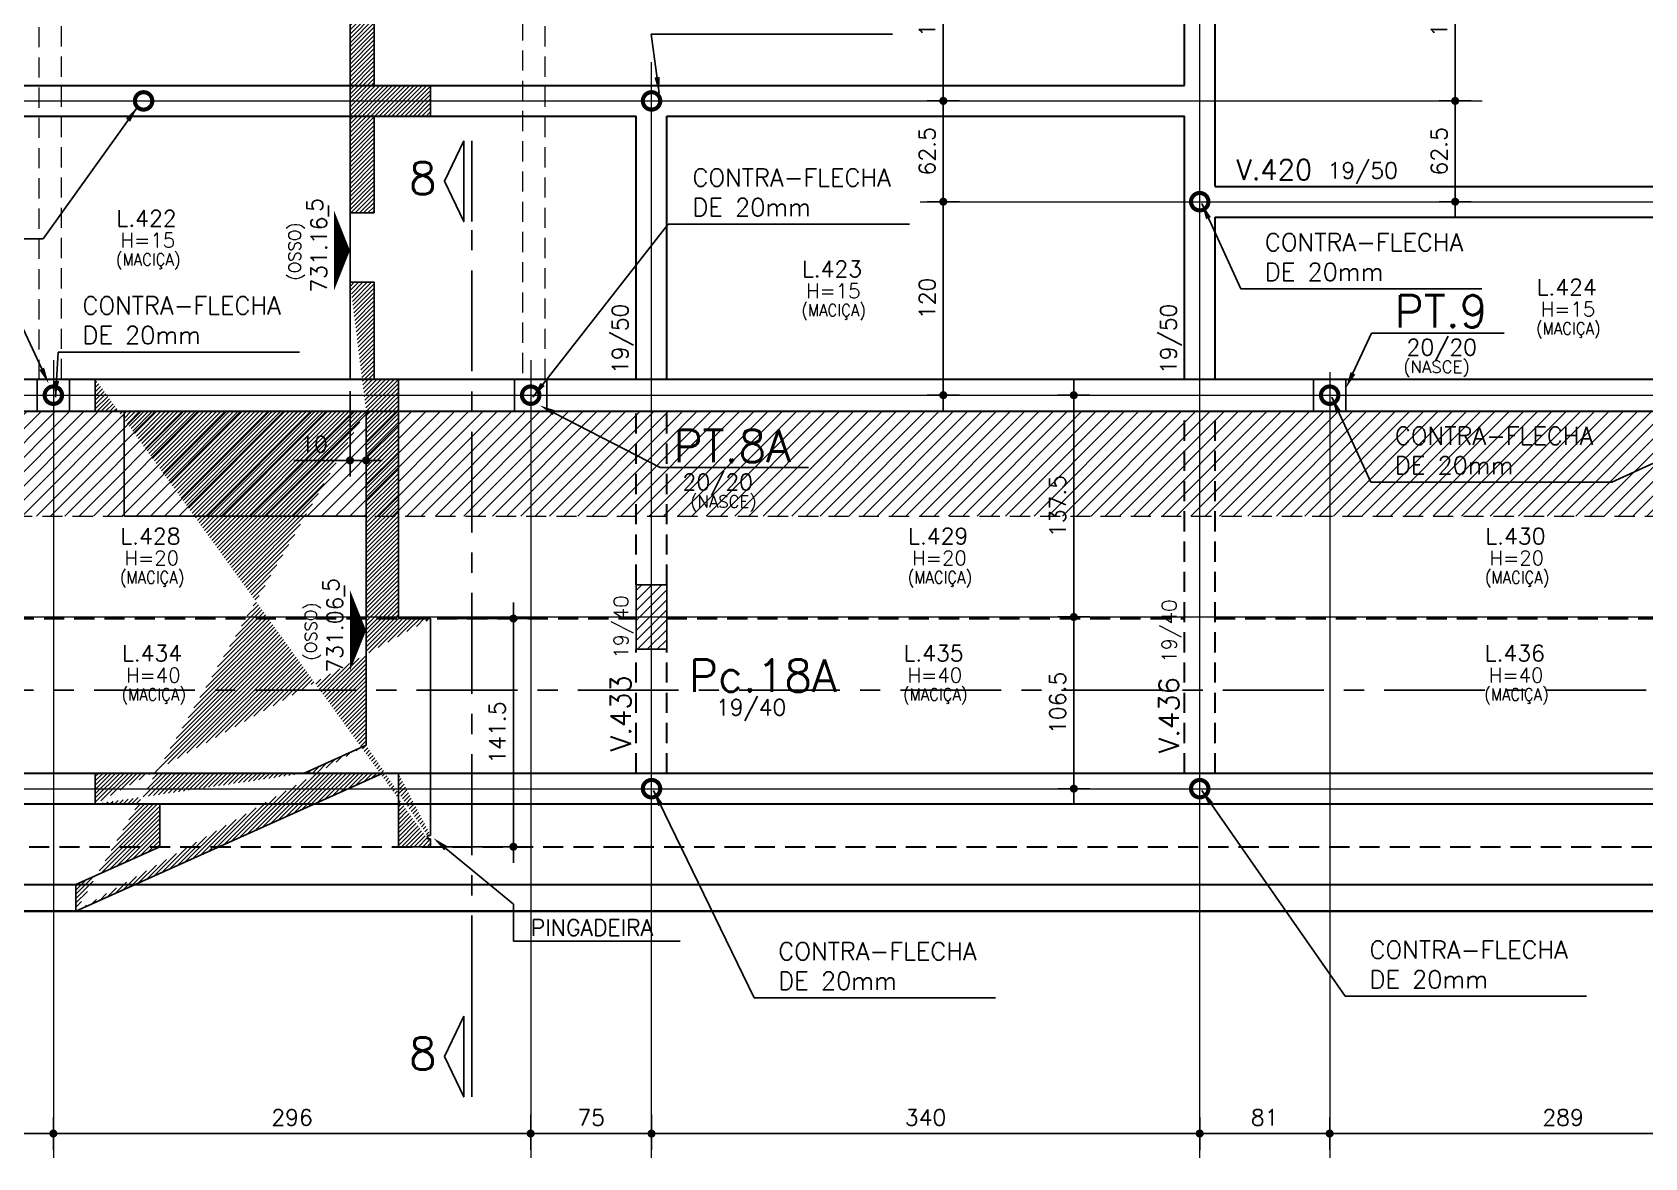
# Model space of a CAD drawing. Header units: inches. Extents: x 17515 to 34518, y -9122 to -4917.
# Drawn here: x 19501 to 20501, y -8263 to -7565 of the extents above; entities that cross this region are included whole.
import ezdxf
from ezdxf.enums import TextEntityAlignment as Align

# ---------------------------------------------------------------- set-up
doc = ezdxf.new("R2010")
doc.units = ezdxf.units.IN
doc.header["$LTSCALE"] = 50
doc.header["$MEASUREMENT"] = 0
doc.linetypes.add('CENTER', pattern=[2, 1.25, -0.25, 0.25, -0.25])
doc.linetypes.add('HIDDEN', pattern=[0.375, 0.25, -0.125])
for name, color, linetype in [('ALVENARIA', 10, 'HIDDEN'), ('CONTRA-FLECHA', 152, 'Continuous'), ('CORTE-FORMA', 1, 'Continuous'), ('COTA', 6, 'Continuous'), ('FO-HACHURA_PILAR-MORRE', 252, 'Continuous'), ('FO-TEXTO-LAJES', 152, 'Continuous'), ('FO-TEXTO-VIGAS', 3, 'Continuous'), ('NIVEL', 3, 'Continuous'), ('P-M', 7, 'Continuous'), ('P-N', 5, 'Continuous'), ('TEXTO', 3, 'Continuous')]:
    doc.layers.add(name, color=color, linetype=linetype)
for name, color, linetype, lineweight in [('FO-Eixos', 150, 'Continuous', 5), ('FO-Textos dos pilares', 3, 'Continuous', 20), ('FO-Vigas', 2, 'Continuous', 30)]:
    doc.layers.add(name, color=color, linetype=linetype, lineweight=lineweight)
doc.styles.add('ROMANS', font='romans.shx')
doc.dimstyles.new('COTA_50', dxfattribs={"dimscale": 5, "dimtxt": 2, "dimasz": 1, "dimexe": 2, "dimexo": 1.5, "dimgap": 1, "dimtad": 1, "dimzin": 12, "dimdsep": 46, "dimtxsty": 'ROMANS', "dimblk1": 'COTA', "dimblk2": 'COTA', "dimsah": 1, "dimcen": -4, "dimdle": 1.5, "dimclrd": 6, "dimclre": 6, "dimclrt": 3, "dimadec": 0, "dimazin": 0, "dimtfac": 1, "dimtofl": 0, "dimtmove": 0, "dimatfit": 3, "dimldrblk": 'COTA', "dimfxl": 1, "dimtolj": 1, "dimtzin": 12, "dimarcsym": 0})
doc.dimstyles.new('NOTA', dxfattribs={"dimscale": 5, "dimtxt": 2, "dimasz": 2, "dimexe": 1.5, "dimexo": 2, "dimgap": 1, "dimtad": 1, "dimdec": 1, "dimzin": 12, "dimdsep": 46, "dimtxsty": 'ROMANS', "dimcen": 0.09, "dimclrd": 8, "dimclre": 8, "dimclrt": 3, "dimadec": 0, "dimazin": 0, "dimtfac": 1, "dimtdec": 1, "dimtofl": 0, "dimtmove": 0, "dimatfit": 3, "dimfxl": 1, "dimtolj": 1, "dimtzin": 12, "dimarcsym": 0})

# ---------------------------------------------------------------- blocks, each defined once
blk = doc.blocks.new('COTA')
at = {"layer": 'COTA'}
for p, q in [((0, -2), (0, 2)), ((2, 0), (-2, 0))]:
    blk.add_line(p, q, dxfattribs=at)
at = {"layer": 'COTA', "const_width": 0.5}
blk.add_lwpolyline([(-0.25, 0, 1), (0.25, 0, 1)], format="xyb", close=True, dxfattribs=at)
blk = doc.blocks.new('*D8')
at = {"layer": 'COTA', "color": 6, "lineweight": -2, "transparency": 16777216}
for p, q in [((19698.4, -7787.15), (19698.4, -7840.09)), ((19708.4, -7825.54), (19708.4, -7820.09)), ((19693.4, -7830.09), (19663.64, -7830.09)), ((19713.4, -7830.09), (19718.4, -7830.09))]:
    blk.add_line(p, q, dxfattribs=at)
at = {"layer": 'Defpoints', "color": 0, "transparency": 16777216}
for p in [(19698.4, -7779.65), (19698.4, -7830.09), (19708.4, -7833.04)]:
    blk.add_point(p, dxfattribs=at)
at = {"layer": 'COTA', "color": 6, "lineweight": -2, "transparency": 16777216, "xscale": 5, "yscale": 5, "zscale": 5}
blk.add_blockref('COTA', (19698.4, -7830.09), dxfattribs=at)
at = {"layer": 'COTA', "color": 6, "lineweight": -2, "transparency": 16777216, "xscale": 5, "yscale": 5, "zscale": 5, "rotation": 180}
blk.add_blockref('COTA', (19708.4, -7830.09), dxfattribs=at)
at = {"layer": 'COTA', "color": 3, "transparency": 16777216, "insert": (19676.02, -7820.09), "char_height": 10, "attachment_point": 5, "style": 'ROMANS'}
blk.add_mtext('\\A1;10', dxfattribs=at)
blk = doc.blocks.new('*D51')
at = {"layer": 'COTA', "color": 6, "lineweight": -2, "transparency": 16777216}
for p, q in [((20069.99, -7502.15), (20056.32, -7502.15)), ((20066.32, -7507.15), (20066.32, -7602.15)), ((20069.99, -7607.15), (20056.32, -7607.15))]:
    blk.add_line(p, q, dxfattribs=at)
at = {"layer": 'Defpoints', "color": 0, "transparency": 16777216}
for p in [(20077.49, -7502.15), (20066.32, -7607.15), (20077.49, -7607.15)]:
    blk.add_point(p, dxfattribs=at)
at = {"layer": 'COTA', "color": 6, "lineweight": -2, "transparency": 16777216, "xscale": 5, "yscale": 5, "zscale": 5}
for p, rotation in [((20066.32, -7502.15), 90), ((20066.32, -7607.15), 270)]:
    blk.add_blockref('COTA', p, dxfattribs=dict(at, rotation=rotation))
at = {"layer": 'COTA', "color": 3, "transparency": 16777216, "insert": (20056.32, -7554.65), "char_height": 10, "attachment_point": 5, "rotation": 90, "style": 'ROMANS'}
blk.add_mtext('\\A1;105', dxfattribs=at)
blk = doc.blocks.new('*D52')
at = {"layer": 'COTA', "color": 6, "lineweight": -2, "transparency": 16777216}
for p, q in [((20380.75, -7607.15), (20393.76, -7607.15)), ((20383.76, -7664.65), (20383.76, -7612.15)), ((20380.75, -7669.65), (20393.76, -7669.65))]:
    blk.add_line(p, q, dxfattribs=at)
at = {"layer": 'Defpoints', "color": 0, "transparency": 16777216}
for p in [(20373.25, -7607.15), (20383.76, -7607.15), (20373.25, -7669.65)]:
    blk.add_point(p, dxfattribs=at)
at = {"layer": 'COTA', "color": 6, "lineweight": -2, "transparency": 16777216, "xscale": 5, "yscale": 5, "zscale": 5}
for p, rotation in [((20383.76, -7607.15), 90), ((20383.76, -7669.65), 270)]:
    blk.add_blockref('COTA', p, dxfattribs=dict(at, rotation=rotation))
at = {"layer": 'COTA', "color": 3, "transparency": 16777216, "insert": (20373.76, -7638.4), "char_height": 10, "attachment_point": 5, "rotation": 90, "style": 'ROMANS'}
blk.add_mtext('\\A1;62.5', dxfattribs=at)
blk = doc.blocks.new('*D53')
at = {"layer": 'COTA', "color": 6, "lineweight": -2, "transparency": 16777216}
for p, q in [((20376.97, -7502.15), (20393.76, -7502.15)), ((20383.76, -7602.15), (20383.76, -7507.15)), ((20376.97, -7607.15), (20393.76, -7607.15))]:
    blk.add_line(p, q, dxfattribs=at)
at = {"layer": 'Defpoints', "color": 0, "transparency": 16777216}
for p in [(20369.47, -7502.15), (20383.76, -7502.15), (20369.47, -7607.15)]:
    blk.add_point(p, dxfattribs=at)
at = {"layer": 'COTA', "color": 6, "lineweight": -2, "transparency": 16777216, "xscale": 5, "yscale": 5, "zscale": 5}
for p, rotation in [((20383.76, -7502.15), 90), ((20383.76, -7607.15), 270)]:
    blk.add_blockref('COTA', p, dxfattribs=dict(at, rotation=rotation))
at = {"layer": 'COTA', "color": 3, "transparency": 16777216, "insert": (20373.76, -7554.65), "char_height": 10, "attachment_point": 5, "rotation": 90, "style": 'ROMANS'}
blk.add_mtext('\\A1;105', dxfattribs=at)
blk = doc.blocks.new('*D60')
at = {"layer": 'COTA', "color": 6, "lineweight": -2, "transparency": 16777216}
for p, q in [((19255.4, -8240.64), (19255.4, -8257.52)), ((19260.4, -8247.52), (19509.43, -8247.52)), ((19514.43, -8240.64), (19514.43, -8257.52))]:
    blk.add_line(p, q, dxfattribs=at)
at = {"layer": 'Defpoints', "color": 0, "transparency": 16777216}
for p in [(19255.4, -8233.14), (19514.43, -8233.14), (19514.43, -8247.52)]:
    blk.add_point(p, dxfattribs=at)
at = {"layer": 'COTA', "color": 6, "lineweight": -2, "transparency": 16777216, "xscale": 5, "yscale": 5, "zscale": 5, "rotation": 180}
blk.add_blockref('COTA', (19255.4, -8247.52), dxfattribs=at)
at = {"layer": 'COTA', "color": 6, "lineweight": -2, "transparency": 16777216, "xscale": 5, "yscale": 5, "zscale": 5}
blk.add_blockref('COTA', (19514.43, -8247.52), dxfattribs=at)
at = {"layer": 'COTA', "color": 3, "transparency": 16777216, "insert": (19384.92, -8237.52), "char_height": 10, "attachment_point": 5, "style": 'ROMANS'}
blk.add_mtext('\\A1;259', dxfattribs=at)
blk = doc.blocks.new('*D61')
at = {"layer": 'COTA', "color": 6, "lineweight": -2, "transparency": 16777216}
for p, q in [((19514.43, -8241.56), (19514.43, -8257.52)), ((19519.43, -8247.52), (19805.43, -8247.52)), ((19810.43, -8241.56), (19810.43, -8257.52))]:
    blk.add_line(p, q, dxfattribs=at)
at = {"layer": 'Defpoints', "color": 0, "transparency": 16777216}
for p in [(19514.43, -8234.06), (19810.43, -8234.06), (19810.43, -8247.52)]:
    blk.add_point(p, dxfattribs=at)
at = {"layer": 'COTA', "color": 6, "lineweight": -2, "transparency": 16777216, "xscale": 5, "yscale": 5, "zscale": 5, "rotation": 180}
blk.add_blockref('COTA', (19514.43, -8247.52), dxfattribs=at)
at = {"layer": 'COTA', "color": 6, "lineweight": -2, "transparency": 16777216, "xscale": 5, "yscale": 5, "zscale": 5}
blk.add_blockref('COTA', (19810.43, -8247.52), dxfattribs=at)
at = {"layer": 'COTA', "color": 3, "transparency": 16777216, "insert": (19662.43, -8237.52), "char_height": 10, "attachment_point": 5, "style": 'ROMANS'}
blk.add_mtext('\\A1;296', dxfattribs=at)
blk = doc.blocks.new('*D62')
at = {"layer": 'COTA', "color": 6, "lineweight": -2, "transparency": 16777216}
for p, q in [((19885.38, -8241.98), (19885.38, -8257.52)), ((19890.38, -8247.52), (20220.33, -8247.52)), ((20225.33, -8241.98), (20225.33, -8257.52))]:
    blk.add_line(p, q, dxfattribs=at)
at = {"layer": 'Defpoints', "color": 0, "transparency": 16777216}
for p in [(19885.38, -8234.48), (20225.33, -8234.48), (20225.33, -8247.52)]:
    blk.add_point(p, dxfattribs=at)
at = {"layer": 'COTA', "color": 6, "lineweight": -2, "transparency": 16777216, "xscale": 5, "yscale": 5, "zscale": 5, "rotation": 180}
blk.add_blockref('COTA', (19885.38, -8247.52), dxfattribs=at)
at = {"layer": 'COTA', "color": 6, "lineweight": -2, "transparency": 16777216, "xscale": 5, "yscale": 5, "zscale": 5}
blk.add_blockref('COTA', (20225.33, -8247.52), dxfattribs=at)
at = {"layer": 'COTA', "color": 3, "transparency": 16777216, "insert": (20055.36, -8237.52), "char_height": 10, "attachment_point": 5, "style": 'ROMANS'}
blk.add_mtext('\\A1;340', dxfattribs=at)
blk = doc.blocks.new('*D63')
at = {"layer": 'COTA', "color": 6, "lineweight": -2, "transparency": 16777216}
for p, q in [((20225.33, -8241.98), (20225.33, -8257.52)), ((20230.33, -8247.52), (20300.93, -8247.52)), ((20305.93, -8240.02), (20305.93, -8257.52))]:
    blk.add_line(p, q, dxfattribs=at)
at = {"layer": 'Defpoints', "color": 0, "transparency": 16777216}
for p in [(20225.33, -8234.48), (20305.93, -8232.52), (20305.93, -8247.52)]:
    blk.add_point(p, dxfattribs=at)
at = {"layer": 'COTA', "color": 6, "lineweight": -2, "transparency": 16777216, "xscale": 5, "yscale": 5, "zscale": 5, "rotation": 180}
blk.add_blockref('COTA', (20225.33, -8247.52), dxfattribs=at)
at = {"layer": 'COTA', "color": 6, "lineweight": -2, "transparency": 16777216, "xscale": 5, "yscale": 5, "zscale": 5}
blk.add_blockref('COTA', (20305.93, -8247.52), dxfattribs=at)
at = {"layer": 'COTA', "color": 3, "transparency": 16777216, "insert": (20265.63, -8237.52), "char_height": 10, "attachment_point": 5, "style": 'ROMANS'}
blk.add_mtext('\\A1;81', dxfattribs=at)
blk = doc.blocks.new('*D64')
at = {"layer": 'COTA', "color": 6, "lineweight": -2, "transparency": 16777216}
for p, q in [((20305.93, -8240.02), (20305.93, -8257.52)), ((20310.93, -8247.52), (20590.4, -8247.52)), ((20595.4, -8240.36), (20595.4, -8257.52))]:
    blk.add_line(p, q, dxfattribs=at)
at = {"layer": 'Defpoints', "color": 0, "transparency": 16777216}
for p in [(20305.93, -8232.52), (20595.4, -8232.86), (20595.4, -8247.52)]:
    blk.add_point(p, dxfattribs=at)
at = {"layer": 'COTA', "color": 6, "lineweight": -2, "transparency": 16777216, "xscale": 5, "yscale": 5, "zscale": 5, "rotation": 180}
blk.add_blockref('COTA', (20305.93, -8247.52), dxfattribs=at)
at = {"layer": 'COTA', "color": 6, "lineweight": -2, "transparency": 16777216, "xscale": 5, "yscale": 5, "zscale": 5}
blk.add_blockref('COTA', (20595.4, -8247.52), dxfattribs=at)
at = {"layer": 'COTA', "color": 3, "transparency": 16777216, "insert": (20450.67, -8237.52), "char_height": 10, "attachment_point": 5, "style": 'ROMANS'}
blk.add_mtext('\\A1;289', dxfattribs=at)
blk = doc.blocks.new('*D102')
at = {"layer": 'COTA', "color": 6, "lineweight": -2, "transparency": 16777216}
for p, q in [((20073.98, -7607.15), (20056.32, -7607.15)), ((20066.32, -7612.15), (20066.32, -7664.65)), ((20073.98, -7669.65), (20056.32, -7669.65))]:
    blk.add_line(p, q, dxfattribs=at)
at = {"layer": 'Defpoints', "color": 0, "transparency": 16777216}
for p in [(20081.48, -7607.15), (20066.32, -7669.65), (20081.48, -7669.65)]:
    blk.add_point(p, dxfattribs=at)
at = {"layer": 'COTA', "color": 6, "lineweight": -2, "transparency": 16777216, "xscale": 5, "yscale": 5, "zscale": 5}
for p, rotation in [((20066.32, -7607.15), 90), ((20066.32, -7669.65), 270)]:
    blk.add_blockref('COTA', p, dxfattribs=dict(at, rotation=rotation))
at = {"layer": 'COTA', "color": 3, "transparency": 16777216, "insert": (20056.32, -7638.4), "char_height": 10, "attachment_point": 5, "rotation": 90, "style": 'ROMANS'}
blk.add_mtext('\\A1;62.5', dxfattribs=at)
blk = doc.blocks.new('*D103')
at = {"layer": 'COTA', "color": 6, "lineweight": -2, "transparency": 16777216}
for p, q in [((20072.91, -7669.65), (20056.32, -7669.65)), ((20066.32, -7674.65), (20066.32, -7784.65)), ((20072.91, -7789.65), (20056.32, -7789.65))]:
    blk.add_line(p, q, dxfattribs=at)
at = {"layer": 'Defpoints', "color": 0, "transparency": 16777216}
for p in [(20080.41, -7669.65), (20066.32, -7789.65), (20080.41, -7789.65)]:
    blk.add_point(p, dxfattribs=at)
at = {"layer": 'COTA', "color": 6, "lineweight": -2, "transparency": 16777216, "xscale": 5, "yscale": 5, "zscale": 5}
for p, rotation in [((20066.32, -7669.65), 90), ((20066.32, -7789.65), 270)]:
    blk.add_blockref('COTA', p, dxfattribs=dict(at, rotation=rotation))
at = {"layer": 'COTA', "color": 3, "transparency": 16777216, "insert": (20056.32, -7729.65), "char_height": 10, "attachment_point": 5, "rotation": 90, "style": 'ROMANS'}
blk.add_mtext('\\A1;120', dxfattribs=at)
blk = doc.blocks.new('*D158')
at = {"layer": 'COTA', "color": 6, "lineweight": -2, "transparency": 16777216}
for p, q in [((20151.52, -7789.65), (20137.25, -7789.65)), ((20147.25, -7794.65), (20147.25, -7922.19)), ((20151.52, -7927.19), (20137.25, -7927.19))]:
    blk.add_line(p, q, dxfattribs=at)
at = {"layer": 'Defpoints', "color": 0, "transparency": 16777216}
for p in [(20159.02, -7789.65), (20147.25, -7927.19), (20159.02, -7927.19)]:
    blk.add_point(p, dxfattribs=at)
at = {"layer": 'COTA', "color": 6, "lineweight": -2, "transparency": 16777216, "xscale": 5, "yscale": 5, "zscale": 5}
for p, rotation in [((20147.25, -7789.65), 90), ((20147.25, -7927.19), 270)]:
    blk.add_blockref('COTA', p, dxfattribs=dict(at, rotation=rotation))
at = {"layer": 'COTA', "color": 3, "transparency": 16777216, "insert": (20137.25, -7858.42), "char_height": 10, "attachment_point": 5, "rotation": 90, "style": 'ROMANS'}
blk.add_mtext('\\A1;137.5', dxfattribs=at)
blk = doc.blocks.new('*D159')
at = {"layer": 'COTA', "color": 6, "lineweight": -2, "transparency": 16777216}
for p, q in [((20147.99, -7927.19), (20137.25, -7927.19)), ((20147.25, -7932.19), (20147.25, -8028.65)), ((20147.99, -8033.65), (20137.25, -8033.65))]:
    blk.add_line(p, q, dxfattribs=at)
at = {"layer": 'Defpoints', "color": 0, "transparency": 16777216}
for p in [(20155.49, -7927.19), (20147.25, -8033.65), (20155.49, -8033.65)]:
    blk.add_point(p, dxfattribs=at)
at = {"layer": 'COTA', "color": 6, "lineweight": -2, "transparency": 16777216, "xscale": 5, "yscale": 5, "zscale": 5}
for p, rotation in [((20147.25, -7927.19), 90), ((20147.25, -8033.65), 270)]:
    blk.add_blockref('COTA', p, dxfattribs=dict(at, rotation=rotation))
at = {"layer": 'COTA', "color": 3, "transparency": 16777216, "insert": (20137.25, -7980.42), "char_height": 10, "attachment_point": 5, "rotation": 90, "style": 'ROMANS'}
blk.add_mtext('\\A1;106.5', dxfattribs=at)
blk = doc.blocks.new('*D239')
at = {"layer": 'COTA', "color": 6, "lineweight": -2, "transparency": 16777216}
for p, q in [((19810.43, -8235.68), (19810.43, -8257.52)), ((19885.38, -8235.68), (19885.38, -8257.52)), ((19815.43, -8247.52), (19880.38, -8247.52))]:
    blk.add_line(p, q, dxfattribs=at)
at = {"layer": 'Defpoints', "color": 0, "transparency": 16777216}
for p in [(19810.43, -8228.18), (19885.38, -8228.18), (19885.38, -8247.52)]:
    blk.add_point(p, dxfattribs=at)
at = {"layer": 'COTA', "color": 6, "lineweight": -2, "transparency": 16777216, "xscale": 5, "yscale": 5, "zscale": 5, "rotation": 180}
blk.add_blockref('COTA', (19810.43, -8247.52), dxfattribs=at)
at = {"layer": 'COTA', "color": 6, "lineweight": -2, "transparency": 16777216, "xscale": 5, "yscale": 5, "zscale": 5}
blk.add_blockref('COTA', (19885.38, -8247.52), dxfattribs=at)
at = {"layer": 'COTA', "color": 3, "transparency": 16777216, "insert": (19847.91, -8237.52), "char_height": 10, "attachment_point": 5, "style": 'ROMANS'}
blk.add_mtext('\\A1;75', dxfattribs=at)
blk = doc.blocks.new('*D508')
at = {"color": 6, "lineweight": -2, "transparency": 16777216}
for p, q in [((19755.9, -7928.15), (19809.72, -7928.15)), ((19799.72, -8064.65), (19799.72, -7933.15)), ((19755.9, -8069.65), (19809.72, -8069.65))]:
    blk.add_line(p, q, dxfattribs=at)
at = {"layer": 'Defpoints', "color": 0, "transparency": 16777216}
for p in [(19748.4, -7928.15), (19799.72, -7928.15), (19748.4, -8069.65)]:
    blk.add_point(p, dxfattribs=at)
at = {"color": 6, "lineweight": -2, "transparency": 16777216, "xscale": 5, "yscale": 5, "zscale": 5}
for p, rotation in [((19799.72, -7928.15), 90), ((19799.72, -8069.65), 270)]:
    blk.add_blockref('COTA', p, dxfattribs=dict(at, rotation=rotation))
at = {"color": 3, "transparency": 16777216, "insert": (19789.72, -7998.9), "char_height": 10, "attachment_point": 5, "rotation": 90, "style": 'ROMANS'}
blk.add_mtext('\\A1;141.5', dxfattribs=at)

msp = doc.modelspace()

# ---------------------------------------------------------------- hatches: boundary and pattern name
at = {"layer": 'CORTE-FORMA'}
h = msp.add_hatch(dxfattribs=at)
h.set_pattern_fill('ANSI31', color=70, scale=15)
h.set_pattern_definition([(45, (31.7114, 0), (-1.32582521, 1.32582521), [])])
h.paths.add_polyline_path([(19698.399, -7676.65), (19713.399, -7676.65), (19713.399, -7616.65), (19748.399, -7616.65), (19748.399, -7597.65), (19713.399, -7597.65), (19713.399, -7537.65), (19698.399, -7537.65)])
h = msp.add_hatch(dxfattribs=at)
h.set_pattern_fill('ANSI31', color=70, scale=15)
edge = h.paths.add_edge_path()
edge.add_line((19728.399, -7928.15), (19748.399, -7928.15))
edge.add_line((19540.399, -8043.15), (19580.399, -8043.15))
edge.add_line((19718.247, -8024.15), (19728.399, -8024.15))
edge.add_line((19540.399, -8024.15), (19669.51, -8024.15))
edge.add_line((19540.399, -8043.15), (19540.399, -8024.15))
edge.add_line((19669.51, -8024.15), (19708.399, -8006.65))
edge.add_line((19528.399, -8109.582), (19718.247, -8024.15))
edge.add_line((19580.399, -8043.15), (19580.399, -8069.733))
edge.add_line((19528.399, -8093.133), (19580.399, -8069.733))
edge.add_line((19528.399, -8093.133), (19528.399, -8109.582))
edge.add_line((19728.399, -7779.65), (19728.399, -7928.15))
edge.add_line((19708.399, -7799.65), (19708.399, -8006.65))
edge.add_line((19746.399, -8062.733), (19746.399, -8064.733))
edge.add_line((19748.399, -8064.733), (19748.399, -8069.651))
edge.add_line((19748.399, -7928.15), (19748.399, -8062.733))
edge.add_line((19728.399, -8024.15), (19728.399, -8069.651))
edge.add_line((19728.399, -8069.651), (19748.399, -8069.651))
edge.add_line((19748.399, -8062.733), (19746.399, -8062.733))
edge.add_line((19748.399, -8064.733), (19746.399, -8064.733))
edge.add_line((19540.399, -7779.65), (19698.399, -7779.65))
edge.add_line((19540.399, -7779.65), (19540.399, -7799.65))
edge.add_line((19540.399, -7799.65), (19708.399, -7799.65))
edge.add_line((19698.399, -7719.65), (19698.399, -7779.65))
edge.add_line((19713.399, -7779.65), (19728.399, -7779.65))
edge.add_line((19713.399, -7719.65), (19713.399, -7779.65))
edge.add_line((19698.399, -7719.65), (19713.399, -7719.65))
h = msp.add_hatch(dxfattribs=at)
h.set_pattern_fill('ANSI31', color=40, scale=50)
h.set_pattern_definition([(45, (0, 1640.526), (-4.4194174, 4.4194174), [])])
h.paths.add_polyline_path([(21123.399, -7799.65), (18551.433, -7799.65), (18551.433, -7864.65), (21051.349, -7864.65), (21051.349, -8024.15), (21123.399, -8024.15)])
at = {"layer": 'FO-HACHURA_PILAR-MORRE'}
h = msp.add_hatch(dxfattribs=at)
h.set_pattern_fill('ANSI31', color=256, scale=35)
h.paths.add_polyline_path([(19894.883, -7907.187), (19885.383, -7907.187), (19875.883, -7907.187), (19875.883, -7927.187), (19875.883, -7947.187), (19885.383, -7947.187), (19894.883, -7947.187), (19894.883, -7927.187)])

# ---------------------------------------------------------------- linework, layer by layer
at = {"layer": 'ALVENARIA', "lineweight": 5}
for p, q in [((19505.433, -7542.65), (19505.433, -7779.65)), ((19819.433, -7779.65), (19819.433, -7542.65)), ((19519.433, -7779.65), (19519.433, -7556.65)), ((19805.433, -7557.15), (19805.433, -7779.65)), ((18551.349, -7864.65), (21051.349, -7864.65))]:
    msp.add_line(p, q, dxfattribs=at)
at = {"layer": 'CONTRA-FLECHA', "linetype": 'Continuous', "const_width": 2.56}
for points in [[(19566.572, -7610.969, 1), (19574.209, -7603.332, 1)], [(19881.564, -7610.969, 1), (19889.201, -7603.332, 1)], [(20221.514, -7673.469, 1), (20229.151, -7665.832, 1)], [(19510.614, -7793.469, 1), (19518.251, -7785.832, 1)], [(19806.614, -7793.469, 1), (19814.251, -7785.832, 1)], [(20302.114, -7793.469, 1), (20309.751, -7785.832, 1)], [(19881.564, -8037.469, 1), (19889.201, -8029.832, 1)], [(20221.514, -8037.469, 1), (20229.151, -8029.832, 1)]]:
    msp.add_lwpolyline(points, format="xyb", close=True, dxfattribs=at)
at = {"layer": 'CORTE-FORMA'}
for p, q in [((19698.399, -7537.65), (19698.399, -7676.65)), ((19713.399, -7537.65), (19713.399, -7597.65)), ((19713.399, -7597.65), (19748.399, -7597.65)), ((19748.399, -7597.65), (19748.399, -7616.65)), ((19713.399, -7616.65), (19713.399, -7676.65)), ((19713.399, -7616.65), (19748.399, -7616.65)), ((19698.399, -7719.65), (19698.399, -7779.65)), ((19713.399, -7719.65), (19713.399, -7779.65)), ((19540.399, -7779.65), (19540.399, -7799.65)), ((19540.399, -7779.65), (19698.399, -7779.65)), ((19713.399, -7779.65), (19728.399, -7779.65)), ((19728.399, -7779.65), (19728.399, -7928.15)), ((19540.399, -7799.65), (19708.399, -7799.65)), ((19708.399, -7799.65), (19708.399, -8006.65)), ((19728.399, -7928.15), (19748.399, -7928.15)), ((19748.399, -7928.15), (19748.399, -8062.733)), ((19669.51, -8024.15), (19708.399, -8006.65)), ((19528.399, -8109.582), (19718.247, -8024.15)), ((19540.399, -8043.15), (19540.399, -8024.15)), ((19540.399, -8024.15), (19669.51, -8024.15)), ((19718.247, -8024.15), (19728.399, -8024.15)), ((19728.399, -8024.15), (19728.399, -8069.651)), ((19540.399, -8043.15), (19580.399, -8043.15)), ((19580.399, -8043.15), (19580.399, -8069.733)), ((19728.399, -8069.651), (19748.399, -8069.651)), ((19748.399, -8062.733), (19746.399, -8062.733)), ((19746.399, -8062.733), (19746.399, -8064.733)), ((19748.399, -8064.733), (19746.399, -8064.733)), ((19748.399, -8064.733), (19748.399, -8069.651)), ((19528.399, -8093.133), (19580.399, -8069.733)), ((19528.399, -8093.133), (19528.399, -8109.582))]:
    msp.add_line(p, q, dxfattribs=at)
at = {"layer": 'CORTE-FORMA', "color": 70}
for p, q in [((19698.399, -7676.65), (19713.399, -7676.65)), ((19698.399, -7719.65), (19713.399, -7719.65))]:
    msp.add_line(p, q, dxfattribs=at)
at = {"layer": 'CORTE-FORMA', "color": 8}
msp.add_line((19698.399, -7676.65), (19698.399, -7719.65), dxfattribs=at)
at = {"layer": 'CORTE-FORMA', "color": 4}
for p, q in [((19558.399, -7799.65), (19558.399, -7864.65)), ((19558.399, -7864.65), (19708.399, -7864.65))]:
    msp.add_line(p, q, dxfattribs=at)
at = {"layer": 'COTA', "color": 8}
for p, q in [((19507.233, -7773.345), (19495.622, -7748.538)), ((20320.335, -7776.067), (20331.946, -7751.261)), ((20331.946, -7751.261), (20414.188, -7751.261)), ((19824.874, -7800.513), (19890.729, -7834.445)), ((19890.729, -7834.445), (19982.747, -7834.445))]:
    msp.add_line(p, q, dxfattribs=at)
at = {"layer": 'COTA'}
msp.add_line((19728.399, -7928.15), (19748.399, -7928.15), dxfattribs=at)
at = {"layer": 'COTA', "color": 8}
for points in [[(19508.743, -7772.638), (19511.473, -7782.402), (19505.724, -7774.051)], [(20318.825, -7775.361), (20316.095, -7785.124), (20321.844, -7776.774)], [(19824.111, -7801.994), (19815.985, -7795.933), (19825.637, -7799.031)]]:
    msp.add_solid(points, dxfattribs=at)
at = {"layer": 'FO-Eixos'}
for p, q in [((20225.333, -8262.516), (20225.333, -7483.682)), ((19885.383, -8262.516), (19885.383, -7583.121)), ((18477.441, -7607.15), (20400.432, -7607.15)), ((20051.992, -7669.65), (21357.083, -7669.65)), ((19514.433, -7767.894), (19514.433, -8262.516)), ((19810.433, -7767.893), (19810.433, -8262.516)), ((20305.933, -7775.36), (20305.933, -8262.516)), ((18061.565, -7789.65), (21357.083, -7789.65)), ((19143.955, -7927.187), (21025.159, -7927.187)), ((18061.565, -8033.65), (21357.083, -8033.65))]:
    msp.add_line(p, q, dxfattribs=at)
at = {"layer": 'FO-Vigas'}
for p, q in [((20215.833, -7597.65), (20215.833, -7511.65)), ((20234.833, -7660.15), (20234.833, -7511.65)), ((19264.899, -7597.65), (20215.833, -7597.65)), ((19264.899, -7616.65), (19875.883, -7616.65)), ((19875.883, -7779.65), (19875.883, -7616.65)), ((19894.883, -7616.65), (20215.833, -7616.65)), ((19894.883, -7779.65), (19894.883, -7616.65)), ((20215.833, -7779.65), (20215.833, -7616.65)), ((20234.833, -7660.15), (20585.899, -7660.15)), ((20234.833, -7679.15), (20585.899, -7679.15)), ((20234.833, -7779.65), (20234.833, -7679.15)), ((19021.932, -7779.65), (21183.399, -7779.65)), ((18302.075, -7799.65), (21123.399, -7799.65)), ((21123.399, -8024.15), (18302.075, -8024.15)), ((18302.075, -8043.15), (21123.399, -8043.15)), ((18242.075, -8093.133), (21183.399, -8093.133)), ((18242.075, -8109.582), (21153.399, -8109.582)), ((21183.399, -8109.582), (18272.814, -8109.582))]:
    msp.add_line(p, q, dxfattribs=at)
at = {"layer": 'FO-Vigas', "linetype": 'HIDDEN'}
for p, q in [((19875.883, -7907.187), (19875.883, -7799.65)), ((19894.883, -7907.187), (19894.883, -7799.65)), ((20215.833, -8024.15), (20215.833, -7799.65)), ((20234.833, -8024.15), (20234.833, -7799.65)), ((19264.899, -7928.15), (19875.849, -7928.15)), ((19894.849, -7928.15), (20215.833, -7928.15)), ((20234.799, -7928.15), (20585.989, -7928.15)), ((19875.883, -8024.15), (19875.883, -7947.15)), ((19894.883, -8024.15), (19894.883, -7947.15)), ((18861.899, -8069.651), (21020.933, -8069.651))]:
    msp.add_line(p, q, dxfattribs=at)
at = {"layer": 'NIVEL', "color": 1}
for points in [[(19698.399, -7699.917, 0, 50, 0), (19688.399, -7699.917, 50, 50, 0)], [(19708.399, -7935.576, 0, 50, 0), (19698.399, -7935.576, 50, 50, 0)]]:
    msp.add_lwpolyline(points, format="xyseb", dxfattribs=at)
at = {"layer": 'P-M'}
msp.add_lwpolyline([(19894.883, -7907.187), (19885.383, -7907.187), (19875.883, -7907.187), (19875.883, -7927.187), (19875.883, -7947.187), (19885.383, -7947.187), (19894.883, -7947.187), (19894.883, -7927.187), (19894.883, -7907.187)], close=True, dxfattribs=at)
at = {"layer": 'P-N'}
for points in [[(19524.433, -7799.65), (19524.433, -7779.65), (19504.433, -7779.65), (19504.433, -7799.65)], [(19820.433, -7799.65), (19820.433, -7779.65), (19800.433, -7779.65), (19800.433, -7799.65)], [(20315.933, -7799.65), (20315.933, -7779.65), (20295.933, -7779.65), (20295.933, -7799.65)]]:
    msp.add_lwpolyline(points, close=True, dxfattribs=at)
at = {"layer": 'TEXTO', "color": 3}
for p, q in [((19773.952, -7681.974), (19773.952, -7631.974)), ((19773.952, -8224.793), (19773.952, -8174.793))]:
    msp.add_line(p, q, dxfattribs=at)
at = {"layer": 'TEXTO', "color": 8, "linetype": 'CENTER'}
for p, q in [((19773.952, -8174.793), (19773.952, -7681.974)), ((18139.707, -7972.633), (21263.787, -7972.633))]:
    msp.add_line(p, q, dxfattribs=at)
at = {"layer": 'TEXTO', "color": 8}
for p, q in [((19757.869, -8070.658), (19799.834, -8105.251)), ((19799.834, -8128.139), (19799.834, -8105.251)), ((19799.834, -8128.139), (19903.207, -8128.139))]:
    msp.add_line(p, q, dxfattribs=at)
at = {"layer": 'TEXTO', "color": 3}
for points in [[(19768.952, -7631.974), (19768.952, -7681.974), (19756.952, -7656.974), (19768.952, -7631.974)], [(19768.952, -8174.793), (19768.952, -8224.793), (19756.952, -8199.793), (19768.952, -8174.793)]]:
    msp.add_lwpolyline(points, dxfattribs=at)
at = {"layer": 'TEXTO', "color": 8}
msp.add_solid([(19756.808, -8071.944), (19758.929, -8069.372), (19750.152, -8064.297)], dxfattribs=at)

# ---------------------------------------------------------------- texts
at = {"layer": 'CONTRA-FLECHA', "char_height": 11, "attachment_point": 4, "style": 'ROMANS'}
for insert in [(19910.742, -7663.89), (20265.755, -7704.005), (19532.471, -7743.212), (20346.355, -7824.005), (19963.999, -8143.632), (20330.619, -8142.729)]:
    msp.add_mtext('{\\Fromans.shx;CONTRA-FLECHA\\PDE 20mm}', dxfattribs=dict(at, insert=insert))
at = {"layer": 'FO-TEXTO-LAJES', "style": 'ROMANS'}
for s, p in [('L.422', (19553.595, -7684.962)), ('L.423', (19978.661, -7716.373)), ('L.424', (20434.262, -7727.675)), ('L.428', (19556.012, -7882.05)), ('L.429', (20044.546, -7882.05)), ('L.430', (20402.499, -7882.05)), ('L.434', (19557.008, -7954.655)), ('L.435', (20041.682, -7954.655)), ('L.436', (20402.111, -7954.655))]:
    msp.add_text(s, height=10, dxfattribs=at).set_placement(p)
at = {"layer": 'FO-TEXTO-LAJES', "color": 3, "style": 'ROMANS'}
for s, p in [('H=15', (19556.022, -7698.044)), ('H=15', (19981.088, -7729.454)), ('H=15', (20436.689, -7740.756)), ('H=20', (19558.439, -7895.131)), ('H=20', (20046.973, -7895.131)), ('H=20', (20404.926, -7895.131)), ('H=40', (19559.435, -7967.736)), ('H=40', (20044.109, -7967.736)), ('H=40', (20404.538, -7967.736))]:
    msp.add_text(s, height=9, dxfattribs=at).set_placement(p)
at = {"layer": 'FO-TEXTO-LAJES', "color": 4, "style": 'ROMANS', "width": 0.9}
for p in [(19553.277, -7709.262), (19978.342, -7740.672), (20433.944, -7751.974), (19555.693, -7906.349), (20044.227, -7906.349), (20402.181, -7906.349), (19556.689, -7978.954), (20041.363, -7978.954), (20401.793, -7978.954)]:
    msp.add_text('(MACIÇA)', height=7.5, dxfattribs=at).set_placement(p)
at = {"layer": 'FO-TEXTO-VIGAS', "color": 1, "style": 'ROMANS'}
msp.add_text('V.420', height=12.5, dxfattribs=at).set_placement((20247.947, -7656.084))
at = {"layer": 'FO-TEXTO-VIGAS', "style": 'ROMANS'}
msp.add_text('19/50', height=10, dxfattribs=at).set_placement((20304.555, -7655.263))
for s, height, p in [('19/50', 10, (19870.958, -7776.584)), ('19/50', 10, (20210.908, -7776.584)), ('19/40', 9, (19870.958, -7953.129)), ('19/40', 9, (20210.908, -7955.659))]:
    msp.add_text(s, height=height, rotation=90, dxfattribs=at).set_placement(p)
at = {"layer": 'FO-TEXTO-VIGAS', "color": 1, "style": 'ROMANS'}
for s, p in [('V.433', (19872.485, -8010.435)), ('V.436', (20212.435, -8011.623))]:
    msp.add_text(s, height=12.5, rotation=90, dxfattribs=at).set_placement(p)
at = {"layer": 'FO-Textos dos pilares', "color": 1, "style": 'ROMANS'}
for s, p in [('PT.9', (20346.265, -7747.637)), ('PT.8A', (19899.028, -7831.178)), ('Pc.18A', (19908.56, -7973.537))]:
    msp.add_text(s, height=20, dxfattribs=at).set_placement(p)
at = {"layer": 'FO-Textos dos pilares', "color": 3, "style": 'ROMANS'}
for s, p in [('20/20', (20353.601, -7764.935)), ('20/20', (19904.592, -7848.476)), ('19/40', (19925.281, -7988.229))]:
    msp.add_text(s, height=10, dxfattribs=at).set_placement(p)
at = {"layer": 'FO-Textos dos pilares', "color": 4, "style": 'ROMANS'}
for p in [(20351.591, -7775.795), (19909.378, -7859.337)]:
    msp.add_text('(NASCE)', height=7.5, dxfattribs=at).set_placement(p)
at = {"layer": 'NIVEL', "color": 3, "style": 'ROMANS'}
for s, p in [('5', (19681.584, -7671.692)), ('731.16_', (19684.046, -7699.029)), ('5', (19691.584, -7907.35)), ('731.06_', (19694.046, -7934.688))]:
    msp.add_text(s, height=10, rotation=90, dxfattribs=at).set_placement(p, align=Align.CENTER)
at = {"layer": 'NIVEL', "color": 4, "style": 'ROMANS'}
for p in [(19667.834, -7700.465), (19677.834, -7936.124)]:
    msp.add_text('(OSSO)', height=7.5, rotation=90, dxfattribs=at).set_placement(p, align=Align.CENTER)
at = {"layer": 'TEXTO', "color": 1, "style": 'ROMANS'}
for p in [(19734.91, -7665.042), (19734.91, -8207.861)]:
    msp.add_text('8', height=20, dxfattribs=at).set_placement(p)
at = {"layer": 'TEXTO', "style": 'ROMANS'}
msp.add_text('PINGADEIRA', height=10, dxfattribs=at).set_placement((19810.483, -8124.812))

# ---------------------------------------------------------------- dimensions: what is measured, and where the dimension line sits
dim = msp.add_linear_dim(base=(19799.716, -7928.15), p1=(19748.399, -8069.651), p2=(19748.399, -7928.15), angle=90, dimstyle='COTA_50')
dim.commit()
dim.dimension.update_dxf_attribs({"geometry": '*D508', "text_midpoint": (19789.716, -7998.9)})
at = {"layer": 'COTA'}
for base, p1, p2, picture, middle in [((20066.317, -7607.15), (20077.487, -7502.15), (20077.487, -7607.15), '*D51', (20056.317, -7554.65)), ((20383.762, -7502.15), (20369.475, -7607.15), (20369.475, -7502.15), '*D53', (20373.762, -7554.65)), ((20066.317, -7669.65), (20081.483, -7607.15), (20081.483, -7669.65), '*D102', (20056.317, -7638.4)), ((20383.762, -7607.15), (20373.254, -7669.65), (20373.254, -7607.15), '*D52', (20373.762, -7638.4)), ((20066.317, -7789.65), (20080.41, -7669.65), (20080.41, -7789.65), '*D103', (20056.317, -7729.65))]:
    dim = msp.add_linear_dim(base=base, p1=p1, p2=p2, angle=90, dimstyle='COTA_50', dxfattribs=at)
    dim.commit()
    dim.dimension.update_dxf_attribs({"geometry": picture, "text_midpoint": middle})
dim = msp.add_linear_dim(base=(19698.399, -7830.092), p1=(19708.399, -7833.036), p2=(19698.399, -7779.65), dimstyle='COTA_50', dxfattribs=at)
dim.commit()
dim.dimension.update_dxf_attribs({"geometry": '*D8', "text_midpoint": (19676.018, -7820.092)})
for base, p1, p2, picture, middle in [((20147.251, -7927.187), (20159.021, -7789.65), (20159.021, -7927.187), '*D158', (20137.251, -7858.419)), ((20147.251, -8033.65), (20155.49, -7927.187), (20155.49, -8033.65), '*D159', (20137.251, -7980.419))]:
    dim = msp.add_linear_dim(base=base, p1=p1, p2=p2, angle=90, dimstyle='COTA_50', override={"dimdec": 1}, dxfattribs=at)
    dim.commit()
    dim.dimension.update_dxf_attribs({"geometry": picture, "text_midpoint": middle})
for base, p1, p2, override, picture, middle in [((19885.383, -8247.516), (19810.433, -8228.182), (19885.383, -8228.182), {"dimtxt": 2, "dimdec": 0}, '*D239', (19847.908, -8237.516)), ((19514.433, -8247.516), (19255.399, -8233.138), (19514.433, -8233.138), {"dimdec": 0}, '*D60', (19384.916, -8237.516)), ((19810.433, -8247.516), (19514.433, -8234.062), (19810.433, -8234.062), {"dimdec": 0}, '*D61', (19662.433, -8237.516)), ((20225.333, -8247.516), (19885.383, -8234.479), (20225.333, -8234.479), {"dimdec": 0}, '*D62', (20055.358, -8237.516)), ((20305.933, -8247.516), (20225.333, -8234.479), (20305.933, -8232.516), {"dimdec": 0}, '*D63', (20265.633, -8237.516)), ((20595.399, -8247.516), (20305.933, -8232.516), (20595.399, -8232.858), {"dimdec": 0}, '*D64', (20450.666, -8237.516))]:
    dim = msp.add_linear_dim(base=base, p1=p1, p2=p2, dimstyle='COTA_50', override=override, dxfattribs=at)
    dim.commit()
    dim.dimension.update_dxf_attribs({"geometry": picture, "text_midpoint": middle})

# ---------------------------------------------------------------- leaders
at = {"layer": 'CONTRA-FLECHA', "color": 8, "annotation_type": 0, "has_hookline": 1, "text_width": 134.619}
for points, hookline_direction in [([(19890.156, -7602.377), (19885.208, -7565.784), (19895.208, -7565.784)], 0), ([(19566.572, -7610.969), (19508.075, -7692.728), (19498.075, -7692.728)], 1), ([(20226.609, -7670.802), (20250.755, -7723.672), (20260.755, -7723.672)], 0), ([(19811.709, -7790.802), (19895.742, -7683.556), (19905.742, -7683.556)], 0), ([(19515.709, -7790.802), (19517.471, -7762.878), (19527.471, -7762.878)], 0), ([(20307.209, -7790.802), (20331.355, -7843.672), (20341.355, -7843.672)], 0), ([(19886.659, -8034.802), (19948.999, -8163.298), (19958.999, -8163.298)], 0), ([(20226.609, -8034.802), (20315.619, -8162.395), (20325.619, -8162.395)], 0)]:
    msp.add_leader(points, dimstyle='NOTA', dxfattribs=dict(at, hookline_direction=hookline_direction))
at = {"layer": 'CONTRA-FLECHA', "color": 8, "annotation_type": 0, "has_hookline": 1, "hookline_direction": 0, "text_width": 134.619, "horizontal_direction": (-1, 0, 0)}
msp.add_leader([(20591.101, -7792.92), (20480.974, -7843.672), (20470.974, -7843.672)], dimstyle='NOTA', dxfattribs=at)

doc.saveas('drawing.dxf')
